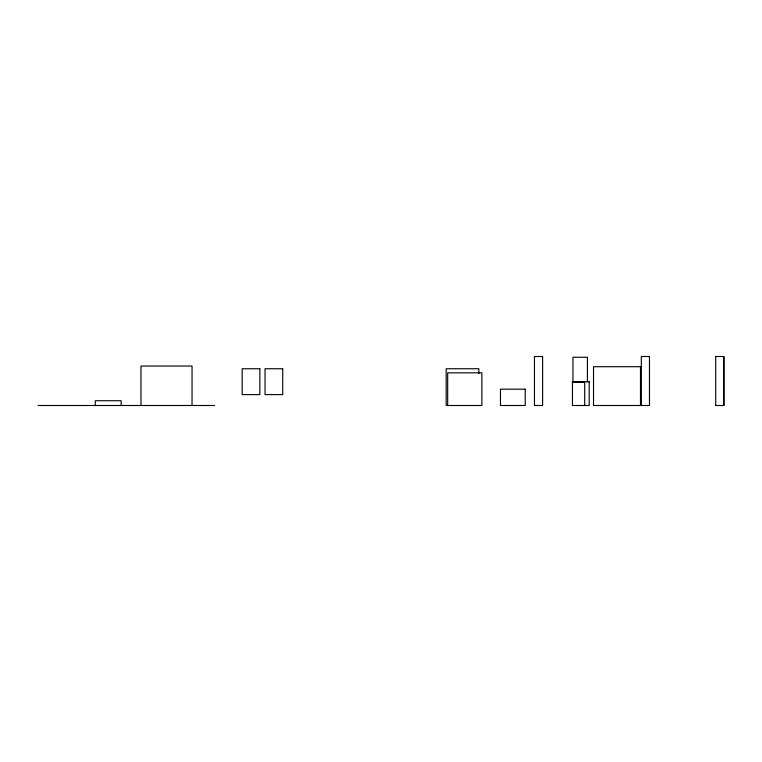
<?xml version="1.0" encoding="UTF-8"?>
<svg xmlns="http://www.w3.org/2000/svg" width="762" height="762" viewBox="0 0 762 762"><rect width="100%" height="100%" fill="white"/><g stroke="black" fill="none" stroke-linecap="round" stroke-linejoin="round"><path stroke-width="1.14" d="M715.623 356.502L723.9 356.502L723.9 405.498L715.623 405.498M572.452 382.362L584.702 382.362L584.702 405.498M38.1 405.498L214.722 405.498M723.786 356.502L723.786 405.498M715.737 356.502L715.737 405.498M587.416 381.752L587.416 357.245L572.948 357.245L572.948 381.752M478.85 373.494L478.85 368.751L446.18 368.751L446.18 405.498L481.879 405.498L481.879 372.837L447.675 372.837L447.675 405.498M192.034 405.498L192.034 366.027L140.98 366.027L140.98 405.498M121.139 405.498L121.139 400.736L95.269 400.736L95.269 405.498M542.611 356.502L534.448 356.502L534.448 405.498L542.611 405.498L542.611 356.502M649.481 356.502L641.318 356.502L641.318 405.498L649.481 405.498L649.481 356.502M640.49 366.703L593.522 366.703L593.522 405.498L640.49 405.498L640.49 366.703M259.861 368.751L242.164 368.751L242.164 394.611L259.861 394.611L259.861 368.751M282.721 368.751L265.033 368.751L265.033 394.611L282.721 394.611L282.721 368.751M589.197 381.752L572.452 381.752L572.452 405.498L589.197 405.498L589.197 381.752M525.218 389.163L500.463 389.163L500.463 405.498L525.218 405.498L525.218 389.163"/></g></svg>
